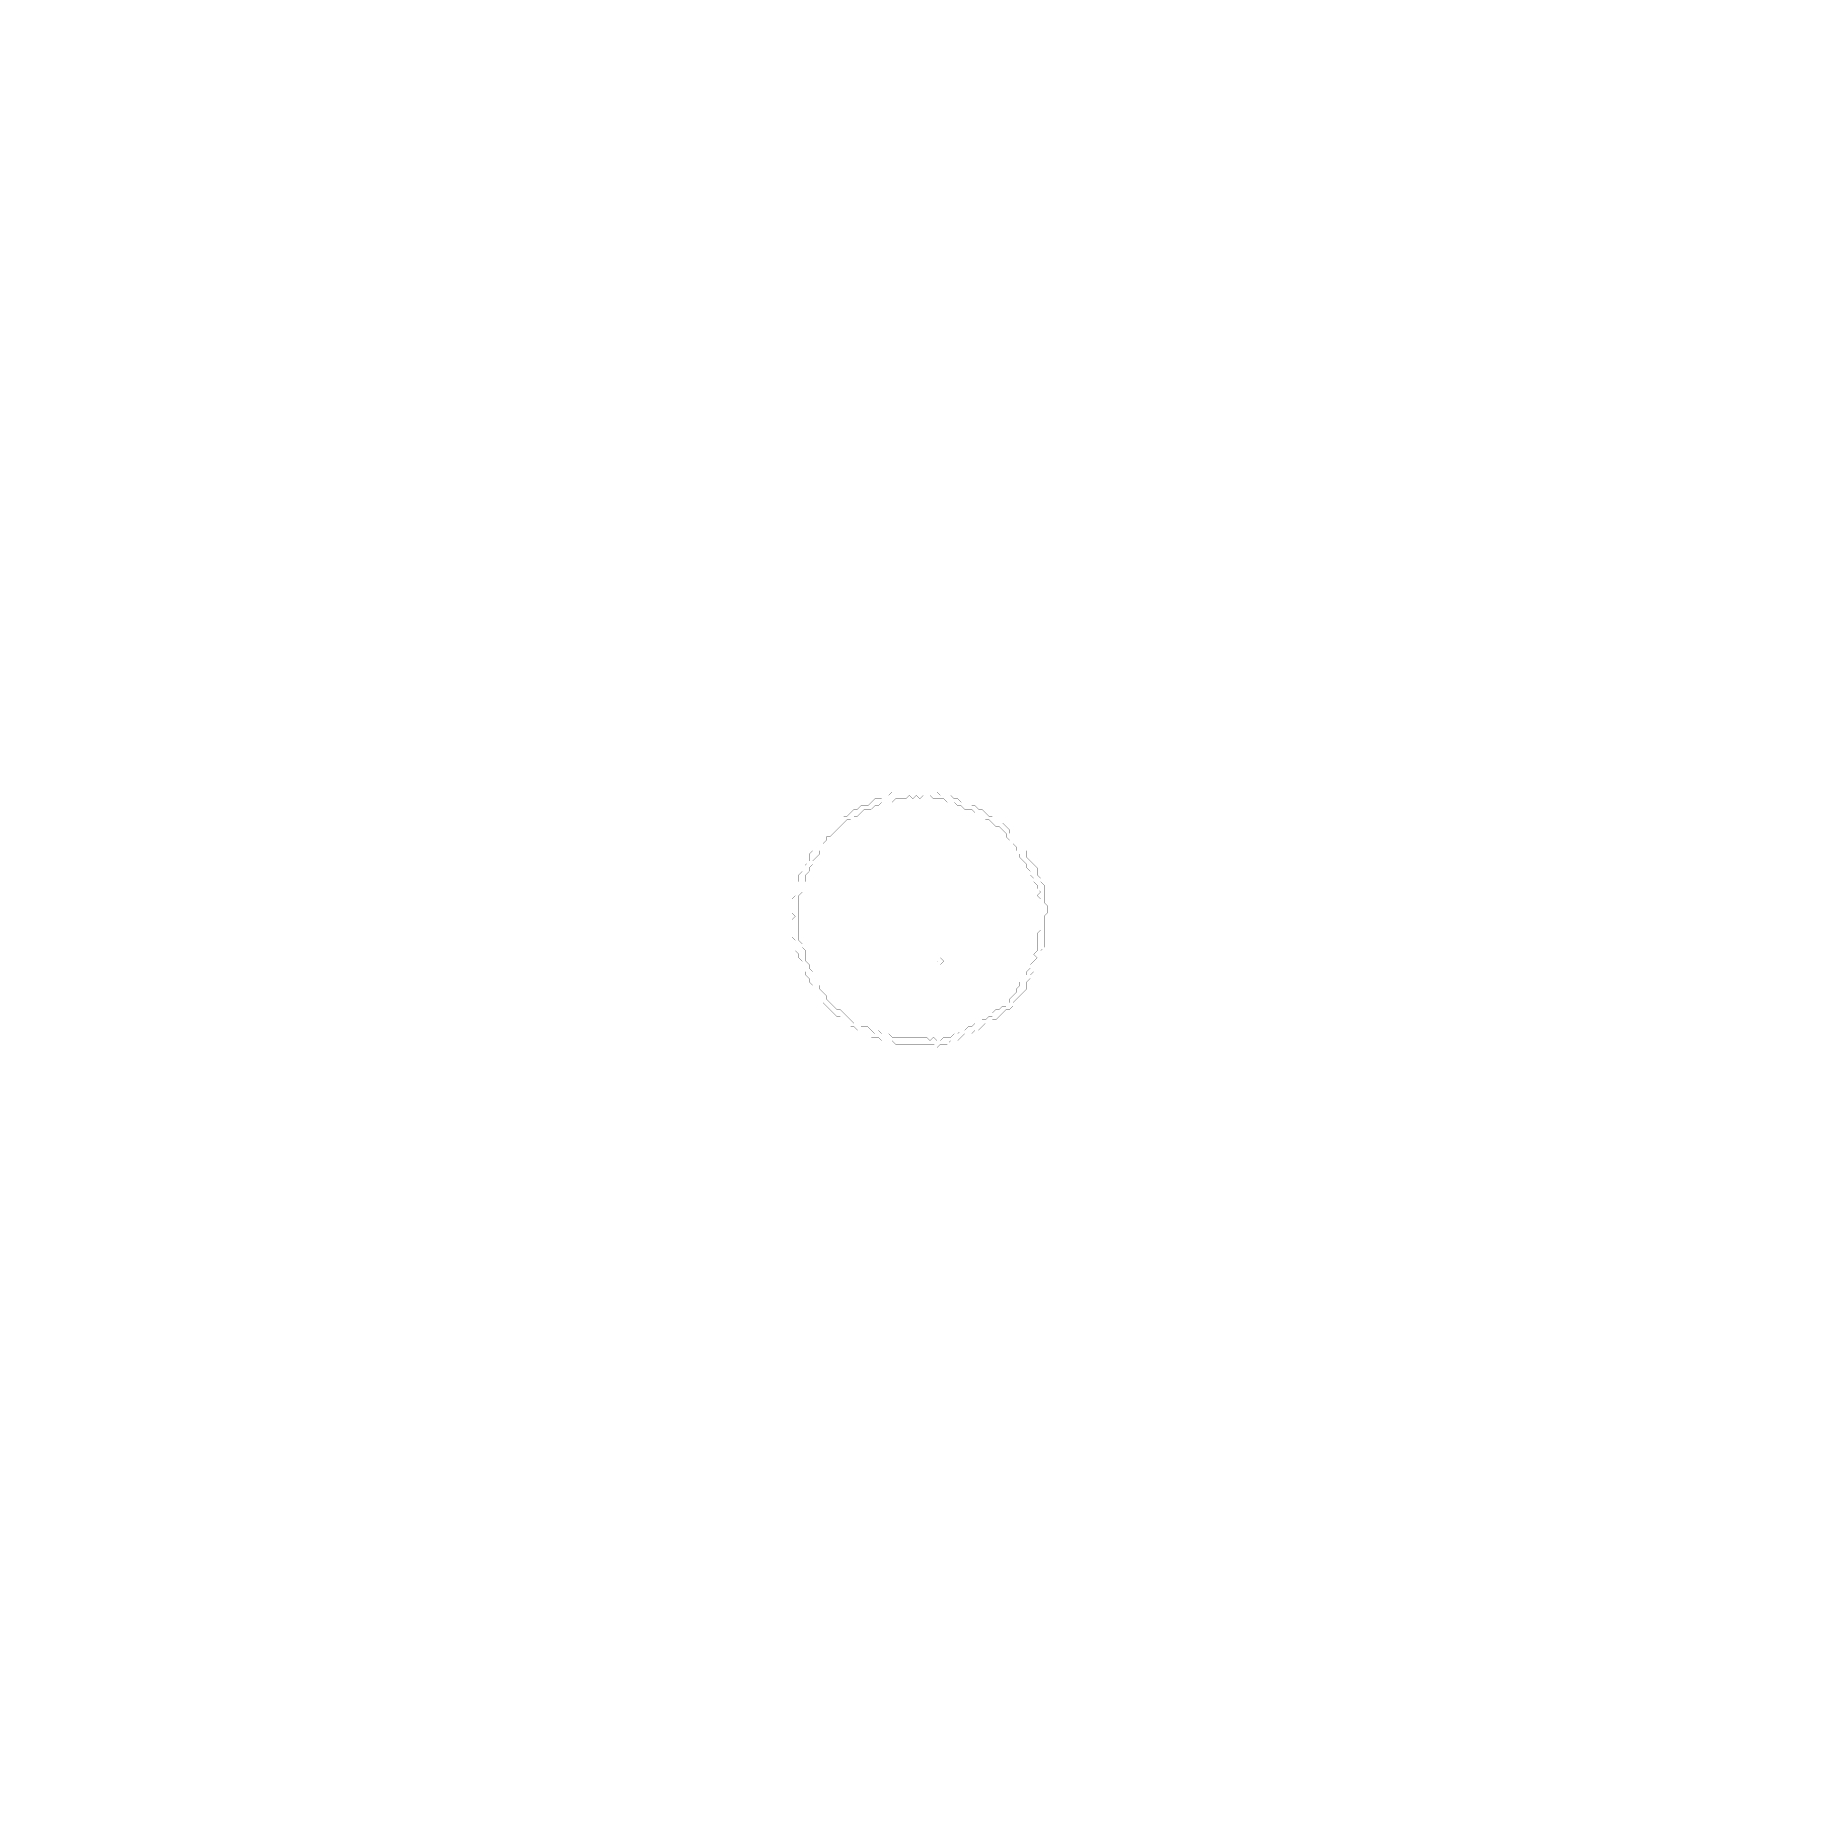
# Model space of a CAD drawing. Header units: metres. Extents: x 0 to 5044, y -5044 to 0.
import ezdxf

# ---------------------------------------------------------------- set-up
doc = ezdxf.new("R2010")
doc.units = ezdxf.units.M
doc.layers.add('conductor', color=1, linetype='Continuous')
doc.layers.add('substrate', color=5, linetype='Continuous')

msp = doc.modelspace()

# ---------------------------------------------------------------- linework, layer by layer
at = {"layer": 'conductor', "const_width": 0.5}
for points in [[(2497.4, -2171.6), (2487.5, -2181.5), (2477.6, -2181.5), (2467.8, -2181.5), (2457.9, -2181.5), (2448, -2191.4), (2438.2, -2181.5), (2428.3, -2191.4), (2418.4, -2191.4), (2408.5, -2201.3), (2398.7, -2201.3), (2388.8, -2211.1), (2378.9, -2211.1), (2369.1, -2211.1), (2359.2, -2221), (2349.3, -2230.9), (2339.4, -2230.9), (2329.6, -2240.7), (2319.7, -2240.7), (2309.8, -2250.6), (2300, -2260.5), (2290.1, -2270.4), (2280.2, -2280.2), (2270.4, -2290.1), (2260.5, -2290.1), (2260.5, -2300), (2250.6, -2309.8), (2250.6, -2319.7), (2240.7, -2329.6), (2240.7, -2339.4), (2230.9, -2349.3), (2221, -2359.2), (2221, -2369.1), (2211.1, -2378.9), (2211.1, -2388.8), (2201.3, -2398.7), (2201.3, -2408.5), (2201.3, -2418.4), (2191.4, -2428.3), (2191.4, -2438.2), (2191.4, -2448), (2181.5, -2457.9), (2181.5, -2467.8), (2181.5, -2477.6), (2181.5, -2487.5), (2181.5, -2497.4), (2181.5, -2507.3), (2181.5, -2517.1), (2181.5, -2527), (2181.5, -2536.9), (2181.5, -2546.7), (2181.5, -2556.6), (2181.5, -2566.5), (2181.5, -2576.4), (2181.5, -2586.2), (2191.4, -2596.1), (2191.4, -2606), (2201.3, -2615.8), (2201.3, -2625.7), (2201.3, -2635.6), (2201.3, -2645.5), (2211.1, -2655.3), (2211.1, -2665.2), (2221, -2675.1), (2221, -2684.9), (2221, -2694.8), (2230.9, -2704.7), (2240.7, -2714.6), (2240.7, -2724.4), (2250.6, -2734.3), (2260.5, -2744.2), (2260.5, -2754), (2270.4, -2763.9), (2280.2, -2773.8), (2290.1, -2783.6), (2300, -2783.6), (2309.8, -2793.5), (2319.7, -2803.4), (2329.6, -2813.3), (2339.4, -2823.1), (2349.3, -2823.1), (2359.2, -2833), (2369.1, -2833), (2378.9, -2833), (2388.8, -2842.9), (2398.7, -2852.7), (2408.5, -2842.9), (2418.4, -2852.7), (2428.3, -2852.7), (2438.2, -2852.7), (2448, -2862.6), (2457.9, -2862.6), (2467.8, -2862.6), (2477.6, -2862.6), (2487.5, -2862.6), (2497.4, -2862.6), (2507.3, -2862.6), (2517.1, -2862.6), (2527, -2862.6), (2536.9, -2862.6), (2546.7, -2862.6), (2556.6, -2872.5), (2566.5, -2862.6), (2576.4, -2872.5), (2586.2, -2872.5), (2596.1, -2862.6), (2606, -2862.6), (2615.8, -2862.6), (2625.7, -2852.7), (2635.6, -2852.7), (2645.5, -2842.9), (2655.3, -2842.9), (2665.2, -2833), (2675.1, -2833), (2684.9, -2823.1), (2694.8, -2823.1), (2704.7, -2813.3), (2714.6, -2813.3), (2724.4, -2803.4), (2734.3, -2803.4), (2734.3, -2793.5), (2744.2, -2783.6), (2754, -2783.6), (2763.9, -2773.8), (2773.8, -2773.8), (2783.6, -2763.9), (2783.6, -2754), (2793.5, -2744.2), (2803.4, -2734.3), (2803.4, -2724.4), (2813.3, -2714.6), (2813.3, -2704.7), (2823.1, -2694.8), (2833, -2684.9), (2833, -2675.1), (2842.9, -2665.2), (2842.9, -2655.3), (2852.7, -2645.5), (2862.6, -2635.6), (2852.7, -2625.7), (2862.6, -2615.8), (2862.6, -2606), (2862.6, -2596.1), (2862.6, -2586.2), (2862.6, -2576.4), (2862.6, -2566.5), (2872.5, -2556.6), (2872.5, -2546.7), (2872.5, -2536.9), (2872.5, -2527), (2872.5, -2517.1), (2872.5, -2507.3), (2872.5, -2497.4), (2872.5, -2487.5), (2872.5, -2477.6), (2872.5, -2467.8), (2862.6, -2457.9), (2872.5, -2448), (2862.6, -2438.2), (2862.6, -2428.3), (2852.7, -2418.4), (2852.7, -2408.5), (2842.9, -2398.7), (2842.9, -2388.8), (2833, -2378.9), (2833, -2369.1), (2823.1, -2359.2), (2813.3, -2349.3), (2813.3, -2339.4), (2803.4, -2329.6), (2803.4, -2319.7), (2793.5, -2309.8), (2793.5, -2300), (2783.6, -2300), (2773.8, -2290.1), (2773.8, -2280.2), (2763.9, -2270.4), (2754, -2260.5), (2744.2, -2260.5), (2734.3, -2250.6), (2724.4, -2240.7), (2714.6, -2240.7), (2704.7, -2230.9), (2694.8, -2221), (2684.9, -2221), (2675.1, -2211.1), (2665.2, -2211.1), (2655.3, -2211.1), (2645.5, -2201.3), (2635.6, -2201.3), (2625.7, -2191.4), (2615.8, -2191.4), (2606, -2191.4), (2596.1, -2181.5), (2586.2, -2181.5), (2576.4, -2181.5), (2566.5, -2181.5), (2556.6, -2171.6), (2546.7, -2171.6), (2536.9, -2171.6), (2527, -2181.5), (2517.1, -2171.6), (2507.3, -2181.5)], [(2576.4, -2645.5), (2586.2, -2635.6), (2596.1, -2645.5), (2586.2, -2655.3)]]:
    msp.add_lwpolyline(points, close=True, dxfattribs=at)
at = {"layer": 'substrate', "const_width": 0.5}
for points in [[(0, 0), (0, -9.9), (0, -19.7), (0, -29.6), (0, -39.5), (0, -49.4), (0, -59.2), (0, -69.1), (0, -79), (0, -88.8), (0, -98.7), (0, -108.6), (0, -118.5), (0, -128.3), (0, -138.2), (0, -148.1), (0, -157.9), (0, -167.8), (0, -177.7), (0, -187.6), (0, -197.4), (0, -207.3), (0, -217.2), (0, -227), (0, -236.9), (0, -246.8), (0, -256.6), (0, -266.5), (0, -276.4), (0, -286.3), (0, -296.1), (0, -306), (0, -315.9), (0, -325.7), (0, -335.6), (0, -345.5), (0, -355.4), (0, -365.2), (0, -375.1), (0, -385), (0, -394.8), (0, -404.7), (0, -414.6), (0, -424.5), (0, -434.3), (0, -444.2), (0, -454.1), (0, -463.9), (0, -473.8), (0, -483.7), (0, -493.6), (0, -503.4), (0, -513.3), (0, -523.2), (0, -533), (0, -542.9), (0, -552.8), (0, -562.7), (0, -572.5), (0, -582.4), (0, -592.3), (0, -602.1), (0, -612), (0, -621.9), (0, -631.8), (0, -641.6), (0, -651.5), (0, -661.4), (0, -671.2), (0, -681.1), (0, -691), (0, -700.8), (0, -710.7), (0, -720.6), (0, -730.5), (0, -740.3), (0, -750.2), (0, -760.1), (0, -769.9), (0, -779.8), (0, -789.7), (0, -799.6), (0, -809.4), (0, -819.3), (0, -829.2), (0, -839), (0, -848.9), (0, -858.8), (0, -868.7), (0, -878.5), (0, -888.4), (0, -898.3), (0, -908.1), (0, -918), (0, -927.9), (0, -937.8), (0, -947.6), (0, -957.5), (0, -967.4), (0, -977.2), (0, -987.1), (0, -997), (0, -1006.9), (0, -1016.7), (0, -1026.6), (0, -1036.5), (0, -1046.3), (0, -1056.2), (0, -1066.1), (0, -1075.9), (0, -1085.8), (0, -1095.7), (0, -1105.6), (0, -1115.4), (0, -1125.3), (0, -1135.2), (0, -1145), (0, -1154.9), (0, -1164.8), (0, -1174.7), (0, -1184.5), (0, -1194.4), (0, -1204.3), (0, -1214.1), (0, -1224), (0, -1233.9), (0, -1243.8), (0, -1253.6), (0, -1263.5), (0, -1273.4), (0, -1283.2), (0, -1293.1), (0, -1303), (0, -1312.9), (0, -1322.7), (0, -1332.6), (0, -1342.5), (0, -1352.3), (0, -1362.2), (0, -1372.1), (0, -1382), (0, -1391.8), (0, -1401.7), (0, -1411.6), (0, -1421.4), (0, -1431.3), (0, -1441.2), (0, -1451.1), (0, -1460.9), (0, -1470.8), (0, -1480.7), (0, -1490.5), (0, -1500.4), (0, -1510.3), (0, -1520.1), (0, -1530), (0, -1539.9), (0, -1549.8), (0, -1559.6), (0, -1569.5), (0, -1579.4), (0, -1589.2), (0, -1599.1), (0, -1609), (0, -1618.9), (0, -1628.7), (0, -1638.6), (0, -1648.5), (0, -1658.3), (0, -1668.2), (0, -1678.1), (0, -1688), (0, -1697.8), (0, -1707.7), (0, -1717.6), (0, -1727.4), (0, -1737.3), (0, -1747.2), (0, -1757.1), (0, -1766.9), (0, -1776.8), (0, -1786.7), (0, -1796.5), (0, -1806.4), (0, -1816.3), (0, -1826.2), (0, -1836), (0, -1845.9), (0, -1855.8), (0, -1865.6), (0, -1875.5), (0, -1885.4), (0, -1895.2), (0, -1905.1), (0, -1915), (0, -1924.9), (0, -1934.7), (0, -1944.6), (0, -1954.5), (0, -1964.3), (0, -1974.2), (0, -1984.1), (0, -1994), (0, -2003.8), (0, -2013.7), (0, -2023.6), (0, -2033.4), (0, -2043.3), (0, -2053.2), (0, -2063.1), (0, -2072.9), (0, -2082.8), (0, -2092.7), (0, -2102.5), (0, -2112.4), (0, -2122.3), (0, -2132.2), (0, -2142), (0, -2151.9), (0, -2161.8), (0, -2171.6), (0, -2181.5), (0, -2191.4), (0, -2201.3), (0, -2211.1), (0, -2221), (0, -2230.9), (0, -2240.7), (0, -2250.6), (0, -2260.5), (0, -2270.4), (0, -2280.2), (0, -2290.1), (0, -2300), (0, -2309.8), (0, -2319.7), (0, -2329.6), (0, -2339.4), (0, -2349.3), (0, -2359.2), (0, -2369.1), (0, -2378.9), (0, -2388.8), (0, -2398.7), (0, -2408.5), (0, -2418.4), (0, -2428.3), (0, -2438.2), (0, -2448), (0, -2457.9), (0, -2467.8), (0, -2477.6), (0, -2487.5), (0, -2497.4), (0, -2507.3), (0, -2517.1), (0, -2527), (0, -2536.9), (0, -2546.7), (0, -2556.6), (0, -2566.5), (0, -2576.4), (0, -2586.2), (0, -2596.1), (0, -2606), (0, -2615.8), (0, -2625.7), (0, -2635.6), (0, -2645.5), (0, -2655.3), (0, -2665.2), (0, -2675.1), (0, -2684.9), (0, -2694.8), (0, -2704.7), (0, -2714.6), (0, -2724.4), (0, -2734.3), (0, -2744.2), (0, -2754), (0, -2763.9), (0, -2773.8), (0, -2783.6), (0, -2793.5), (0, -2803.4), (0, -2813.3), (0, -2823.1), (0, -2833), (0, -2842.9), (0, -2852.7), (0, -2862.6), (0, -2872.5), (0, -2882.4), (0, -2892.2), (0, -2902.1), (0, -2912), (0, -2921.8), (0, -2931.7), (0, -2941.6), (0, -2951.5), (0, -2961.3), (0, -2971.2), (0, -2981.1), (0, -2990.9), (0, -3000.8), (0, -3010.7), (0, -3020.6), (0, -3030.4), (0, -3040.3), (0, -3050.2), (0, -3060), (0, -3069.9), (0, -3079.8), (0, -3089.7), (0, -3099.5), (0, -3109.4), (0, -3119.3), (0, -3129.1), (0, -3139), (0, -3148.9), (0, -3158.8), (0, -3168.6), (0, -3178.5), (0, -3188.4), (0, -3198.2), (0, -3208.1), (0, -3218), (0, -3227.8), (0, -3237.7), (0, -3247.6), (0, -3257.5), (0, -3267.3), (0, -3277.2), (0, -3287.1), (0, -3296.9), (0, -3306.8), (0, -3316.7), (0, -3326.6), (0, -3336.4), (0, -3346.3), (0, -3356.2), (0, -3366), (0, -3375.9), (0, -3385.8), (0, -3395.7), (0, -3405.5), (0, -3415.4), (0, -3425.3), (0, -3435.1), (0, -3445), (0, -3454.9), (0, -3464.8), (0, -3474.6), (0, -3484.5), (0, -3494.4), (0, -3504.2), (0, -3514.1), (0, -3524), (0, -3533.9), (0, -3543.7), (0, -3553.6), (0, -3563.5), (0, -3573.3), (0, -3583.2), (0, -3593.1), (0, -3602.9), (0, -3612.8), (0, -3622.7), (0, -3632.6), (0, -3642.4), (0, -3652.3), (0, -3662.2), (0, -3672), (0, -3681.9), (0, -3691.8), (0, -3701.7), (0, -3711.5), (0, -3721.4), (0, -3731.3), (0, -3741.1), (0, -3751), (0, -3760.9), (0, -3770.8), (0, -3780.6), (0, -3790.5), (0, -3800.4), (0, -3810.2), (0, -3820.1), (0, -3830), (0, -3839.9), (0, -3849.7), (0, -3859.6), (0, -3869.5), (0, -3879.3), (0, -3889.2), (0, -3899.1), (0, -3909), (0, -3918.8), (0, -3928.7), (0, -3938.6), (0, -3948.4), (0, -3958.3), (0, -3968.2), (0, -3978.1), (0, -3987.9), (0, -3997.8), (0, -4007.7), (0, -4017.5), (0, -4027.4), (0, -4037.3), (0, -4047.1), (0, -4057), (0, -4066.9), (0, -4076.8), (0, -4086.6), (0, -4096.5), (0, -4106.4), (0, -4116.2), (0, -4126.1), (0, -4136), (0, -4145.9), (0, -4155.7), (0, -4165.6), (0, -4175.5), (0, -4185.3), (0, -4195.2), (0, -4205.1), (0, -4215), (0, -4224.8), (0, -4234.7), (0, -4244.6), (0, -4254.4), (0, -4264.3), (0, -4274.2), (0, -4284.1), (0, -4293.9), (0, -4303.8), (0, -4313.7), (0, -4323.5), (0, -4333.4), (0, -4343.3), (0, -4353.2), (0, -4363), (0, -4372.9), (0, -4382.8), (0, -4392.6), (0, -4402.5), (0, -4412.4), (0, -4422.2), (0, -4432.1), (0, -4442), (0, -4451.9), (0, -4461.7), (0, -4471.6), (0, -4481.5), (0, -4491.3), (0, -4501.2), (0, -4511.1), (0, -4521), (0, -4530.8), (0, -4540.7), (0, -4550.6), (0, -4560.4), (0, -4570.3), (0, -4580.2), (0, -4590.1), (0, -4599.9), (0, -4609.8), (0, -4619.7), (0, -4629.5), (0, -4639.4), (0, -4649.3), (0, -4659.2), (0, -4669), (0, -4678.9), (0, -4688.8), (0, -4698.6), (0, -4708.5), (0, -4718.4), (0, -4728.3), (0, -4738.1), (0, -4748), (0, -4757.9), (0, -4767.7), (0, -4777.6), (0, -4787.5), (0, -4797.4), (0, -4807.2), (0, -4817.1), (0, -4827), (0, -4836.8), (0, -4846.7), (0, -4856.6), (0, -4866.4), (0, -4876.3), (0, -4886.2), (0, -4896.1), (0, -4905.9), (0, -4915.8), (0, -4925.7), (0, -4935.5), (0, -4945.4), (0, -4955.3), (0, -4965.2), (0, -4975), (0, -4984.9), (0, -4994.8), (0, -5004.6), (0, -5014.5), (0, -5024.4), (0, -5034.3), (0, -5044.1), (9.9, -5044.1), (19.7, -5044.1), (29.6, -5044.1), (39.5, -5044.1), (49.4, -5044.1), (59.2, -5044.1), (69.1, -5044.1), (79, -5044.1), (88.8, -5044.1), (98.7, -5044.1), (108.6, -5044.1), (118.5, -5044.1), (128.3, -5044.1), (138.2, -5044.1), (148.1, -5044.1), (157.9, -5044.1), (167.8, -5044.1), (177.7, -5044.1), (187.6, -5044.1), (197.4, -5044.1), (207.3, -5044.1), (217.2, -5044.1), (227, -5044.1), (236.9, -5044.1), (246.8, -5044.1), (256.6, -5044.1), (266.5, -5044.1), (276.4, -5044.1), (286.3, -5044.1), (296.1, -5044.1), (306, -5044.1), (315.9, -5044.1), (325.7, -5044.1), (335.6, -5044.1), (345.5, -5044.1), (355.4, -5044.1), (365.2, -5044.1), (375.1, -5044.1), (385, -5044.1), (394.8, -5044.1), (404.7, -5044.1), (414.6, -5044.1), (424.5, -5044.1), (434.3, -5044.1), (444.2, -5044.1), (454.1, -5044.1), (463.9, -5044.1), (473.8, -5044.1), (483.7, -5044.1), (493.6, -5044.1), (503.4, -5044.1), (513.3, -5044.1), (523.2, -5044.1), (533, -5044.1), (542.9, -5044.1), (552.8, -5044.1), (562.7, -5044.1), (572.5, -5044.1), (582.4, -5044.1), (592.3, -5044.1), (602.1, -5044.1), (612, -5044.1), (621.9, -5044.1), (631.8, -5044.1), (641.6, -5044.1), (651.5, -5044.1), (661.4, -5044.1), (671.2, -5044.1), (681.1, -5044.1), (691, -5044.1), (700.8, -5044.1), (710.7, -5044.1), (720.6, -5044.1), (730.5, -5044.1), (740.3, -5044.1), (750.2, -5044.1), (760.1, -5044.1), (769.9, -5044.1), (779.8, -5044.1), (789.7, -5044.1), (799.6, -5044.1), (809.4, -5044.1), (819.3, -5044.1), (829.2, -5044.1), (839, -5044.1), (848.9, -5044.1), (858.8, -5044.1), (868.7, -5044.1), (878.5, -5044.1), (888.4, -5044.1), (898.3, -5044.1), (908.1, -5044.1), (918, -5044.1), (927.9, -5044.1), (937.8, -5044.1), (947.6, -5044.1), (957.5, -5044.1), (967.4, -5044.1), (977.2, -5044.1), (987.1, -5044.1), (997, -5044.1), (1006.9, -5044.1), (1016.7, -5044.1), (1026.6, -5044.1), (1036.5, -5044.1), (1046.3, -5044.1), (1056.2, -5044.1), (1066.1, -5044.1), (1075.9, -5044.1), (1085.8, -5044.1), (1095.7, -5044.1), (1105.6, -5044.1), (1115.4, -5044.1), (1125.3, -5044.1), (1135.2, -5044.1), (1145, -5044.1), (1154.9, -5044.1), (1164.8, -5044.1), (1174.7, -5044.1), (1184.5, -5044.1), (1194.4, -5044.1), (1204.3, -5044.1), (1214.1, -5044.1), (1224, -5044.1), (1233.9, -5044.1), (1243.8, -5044.1), (1253.6, -5044.1), (1263.5, -5044.1), (1273.4, -5044.1), (1283.2, -5044.1), (1293.1, -5044.1), (1303, -5044.1), (1312.9, -5044.1), (1322.7, -5044.1), (1332.6, -5044.1), (1342.5, -5044.1), (1352.3, -5044.1), (1362.2, -5044.1), (1372.1, -5044.1), (1382, -5044.1), (1391.8, -5044.1), (1401.7, -5044.1), (1411.6, -5044.1), (1421.4, -5044.1), (1431.3, -5044.1), (1441.2, -5044.1), (1451.1, -5044.1), (1460.9, -5044.1), (1470.8, -5044.1), (1480.7, -5044.1), (1490.5, -5044.1), (1500.4, -5044.1), (1510.3, -5044.1), (1520.1, -5044.1), (1530, -5044.1), (1539.9, -5044.1), (1549.8, -5044.1), (1559.6, -5044.1), (1569.5, -5044.1), (1579.4, -5044.1), (1589.2, -5044.1), (1599.1, -5044.1), (1609, -5044.1), (1618.9, -5044.1), (1628.7, -5044.1), (1638.6, -5044.1), (1648.5, -5044.1), (1658.3, -5044.1), (1668.2, -5044.1), (1678.1, -5044.1), (1688, -5044.1), (1697.8, -5044.1), (1707.7, -5044.1), (1717.6, -5044.1), (1727.4, -5044.1), (1737.3, -5044.1), (1747.2, -5044.1), (1757.1, -5044.1), (1766.9, -5044.1), (1776.8, -5044.1), (1786.7, -5044.1), (1796.5, -5044.1), (1806.4, -5044.1), (1816.3, -5044.1), (1826.2, -5044.1), (1836, -5044.1), (1845.9, -5044.1), (1855.8, -5044.1), (1865.6, -5044.1), (1875.5, -5044.1), (1885.4, -5044.1), (1895.2, -5044.1), (1905.1, -5044.1), (1915, -5044.1), (1924.9, -5044.1), (1934.7, -5044.1), (1944.6, -5044.1), (1954.5, -5044.1), (1964.3, -5044.1), (1974.2, -5044.1), (1984.1, -5044.1), (1994, -5044.1), (2003.8, -5044.1), (2013.7, -5044.1), (2023.6, -5044.1), (2033.4, -5044.1), (2043.3, -5044.1), (2053.2, -5044.1), (2063.1, -5044.1), (2072.9, -5044.1), (2082.8, -5044.1), (2092.7, -5044.1), (2102.5, -5044.1), (2112.4, -5044.1), (2122.3, -5044.1), (2132.2, -5044.1), (2142, -5044.1), (2151.9, -5044.1), (2161.8, -5044.1), (2171.6, -5044.1), (2181.5, -5044.1), (2191.4, -5044.1), (2201.3, -5044.1), (2211.1, -5044.1), (2221, -5044.1), (2230.9, -5044.1), (2240.7, -5044.1), (2250.6, -5044.1), (2260.5, -5044.1), (2270.4, -5044.1), (2280.2, -5044.1), (2290.1, -5044.1), (2300, -5044.1), (2309.8, -5044.1), (2319.7, -5044.1), (2329.6, -5044.1), (2339.4, -5044.1), (2349.3, -5044.1), (2359.2, -5044.1), (2369.1, -5044.1), (2378.9, -5044.1), (2388.8, -5044.1), (2398.7, -5044.1), (2408.5, -5044.1), (2418.4, -5044.1), (2428.3, -5044.1), (2438.2, -5044.1), (2448, -5044.1), (2457.9, -5044.1), (2467.8, -5044.1), (2477.6, -5044.1), (2487.5, -5044.1), (2497.4, -5044.1), (2507.3, -5044.1), (2517.1, -5044.1), (2527, -5044.1), (2536.9, -5044.1), (2546.7, -5044.1), (2556.6, -5044.1), (2566.5, -5044.1), (2576.4, -5044.1), (2586.2, -5044.1), (2596.1, -5044.1), (2606, -5044.1), (2615.8, -5044.1), (2625.7, -5044.1), (2635.6, -5044.1), (2645.5, -5044.1), (2655.3, -5044.1), (2665.2, -5044.1), (2675.1, -5044.1), (2684.9, -5044.1), (2694.8, -5044.1), (2704.7, -5044.1), (2714.6, -5044.1), (2724.4, -5044.1), (2734.3, -5044.1), (2744.2, -5044.1), (2754, -5044.1), (2763.9, -5044.1), (2773.8, -5044.1), (2783.6, -5044.1), (2793.5, -5044.1), (2803.4, -5044.1), (2813.3, -5044.1), (2823.1, -5044.1), (2833, -5044.1), (2842.9, -5044.1), (2852.7, -5044.1), (2862.6, -5044.1), (2872.5, -5044.1), (2882.4, -5044.1), (2892.2, -5044.1), (2902.1, -5044.1), (2912, -5044.1), (2921.8, -5044.1), (2931.7, -5044.1), (2941.6, -5044.1), (2951.5, -5044.1), (2961.3, -5044.1), (2971.2, -5044.1), (2981.1, -5044.1), (2990.9, -5044.1), (3000.8, -5044.1), (3010.7, -5044.1), (3020.6, -5044.1), (3030.4, -5044.1), (3040.3, -5044.1), (3050.2, -5044.1), (3060, -5044.1), (3069.9, -5044.1), (3079.8, -5044.1), (3089.7, -5044.1), (3099.5, -5044.1), (3109.4, -5044.1), (3119.3, -5044.1), (3129.1, -5044.1), (3139, -5044.1), (3148.9, -5044.1), (3158.8, -5044.1), (3168.6, -5044.1), (3178.5, -5044.1), (3188.4, -5044.1), (3198.2, -5044.1), (3208.1, -5044.1), (3218, -5044.1), (3227.8, -5044.1), (3237.7, -5044.1), (3247.6, -5044.1), (3257.5, -5044.1), (3267.3, -5044.1), (3277.2, -5044.1), (3287.1, -5044.1), (3296.9, -5044.1), (3306.8, -5044.1), (3316.7, -5044.1), (3326.6, -5044.1), (3336.4, -5044.1), (3346.3, -5044.1), (3356.2, -5044.1), (3366, -5044.1), (3375.9, -5044.1), (3385.8, -5044.1), (3395.7, -5044.1), (3405.5, -5044.1), (3415.4, -5044.1), (3425.3, -5044.1), (3435.1, -5044.1), (3445, -5044.1), (3454.9, -5044.1), (3464.8, -5044.1), (3474.6, -5044.1), (3484.5, -5044.1), (3494.4, -5044.1), (3504.2, -5044.1), (3514.1, -5044.1), (3524, -5044.1), (3533.9, -5044.1), (3543.7, -5044.1), (3553.6, -5044.1), (3563.5, -5044.1), (3573.3, -5044.1), (3583.2, -5044.1), (3593.1, -5044.1), (3602.9, -5044.1), (3612.8, -5044.1), (3622.7, -5044.1), (3632.6, -5044.1), (3642.4, -5044.1), (3652.3, -5044.1), (3662.2, -5044.1), (3672, -5044.1), (3681.9, -5044.1), (3691.8, -5044.1), (3701.7, -5044.1), (3711.5, -5044.1), (3721.4, -5044.1), (3731.3, -5044.1), (3741.1, -5044.1), (3751, -5044.1), (3760.9, -5044.1), (3770.8, -5044.1), (3780.6, -5044.1), (3790.5, -5044.1), (3800.4, -5044.1), (3810.2, -5044.1), (3820.1, -5044.1), (3830, -5044.1), (3839.9, -5044.1), (3849.7, -5044.1), (3859.6, -5044.1), (3869.5, -5044.1), (3879.3, -5044.1), (3889.2, -5044.1), (3899.1, -5044.1), (3909, -5044.1), (3918.8, -5044.1), (3928.7, -5044.1), (3938.6, -5044.1), (3948.4, -5044.1), (3958.3, -5044.1), (3968.2, -5044.1), (3978.1, -5044.1), (3987.9, -5044.1), (3997.8, -5044.1), (4007.7, -5044.1), (4017.5, -5044.1), (4027.4, -5044.1), (4037.3, -5044.1), (4047.1, -5044.1), (4057, -5044.1), (4066.9, -5044.1), (4076.8, -5044.1), (4086.6, -5044.1), (4096.5, -5044.1), (4106.4, -5044.1), (4116.2, -5044.1), (4126.1, -5044.1), (4136, -5044.1), (4145.9, -5044.1), (4155.7, -5044.1), (4165.6, -5044.1), (4175.5, -5044.1), (4185.3, -5044.1), (4195.2, -5044.1), (4205.1, -5044.1), (4215, -5044.1), (4224.8, -5044.1), (4234.7, -5044.1), (4244.6, -5044.1), (4254.4, -5044.1), (4264.3, -5044.1), (4274.2, -5044.1), (4284.1, -5044.1), (4293.9, -5044.1), (4303.8, -5044.1), (4313.7, -5044.1), (4323.5, -5044.1), (4333.4, -5044.1), (4343.3, -5044.1), (4353.2, -5044.1), (4363, -5044.1), (4372.9, -5044.1), (4382.8, -5044.1), (4392.6, -5044.1), (4402.5, -5044.1), (4412.4, -5044.1), (4422.2, -5044.1), (4432.1, -5044.1), (4442, -5044.1), (4451.9, -5044.1), (4461.7, -5044.1), (4471.6, -5044.1), (4481.5, -5044.1), (4491.3, -5044.1), (4501.2, -5044.1), (4511.1, -5044.1), (4521, -5044.1), (4530.8, -5044.1), (4540.7, -5044.1), (4550.6, -5044.1), (4560.4, -5044.1), (4570.3, -5044.1), (4580.2, -5044.1), (4590.1, -5044.1), (4599.9, -5044.1), (4609.8, -5044.1), (4619.7, -5044.1), (4629.5, -5044.1), (4639.4, -5044.1), (4649.3, -5044.1), (4659.2, -5044.1), (4669, -5044.1), (4678.9, -5044.1), (4688.8, -5044.1), (4698.6, -5044.1), (4708.5, -5044.1), (4718.4, -5044.1), (4728.3, -5044.1), (4738.1, -5044.1), (4748, -5044.1), (4757.9, -5044.1), (4767.7, -5044.1), (4777.6, -5044.1), (4787.5, -5044.1), (4797.4, -5044.1), (4807.2, -5044.1), (4817.1, -5044.1), (4827, -5044.1), (4836.8, -5044.1), (4846.7, -5044.1), (4856.6, -5044.1), (4866.4, -5044.1), (4876.3, -5044.1), (4886.2, -5044.1), (4896.1, -5044.1), (4905.9, -5044.1), (4915.8, -5044.1), (4925.7, -5044.1), (4935.5, -5044.1), (4945.4, -5044.1), (4955.3, -5044.1), (4965.2, -5044.1), (4975, -5044.1), (4984.9, -5044.1), (4994.8, -5044.1), (5004.6, -5044.1), (5014.5, -5044.1), (5024.4, -5044.1), (5034.3, -5044.1), (5044.1, -5044.1), (5044.1, -5034.3), (5044.1, -5024.4), (5044.1, -5014.5), (5044.1, -5004.6), (5044.1, -4994.8), (5044.1, -4984.9), (5044.1, -4975), (5044.1, -4965.2), (5044.1, -4955.3), (5044.1, -4945.4), (5044.1, -4935.5), (5044.1, -4925.7), (5044.1, -4915.8), (5044.1, -4905.9), (5044.1, -4896.1), (5044.1, -4886.2), (5044.1, -4876.3), (5044.1, -4866.4), (5044.1, -4856.6), (5044.1, -4846.7), (5044.1, -4836.8), (5044.1, -4827), (5044.1, -4817.1), (5044.1, -4807.2), (5044.1, -4797.4), (5044.1, -4787.5), (5044.1, -4777.6), (5044.1, -4767.7), (5044.1, -4757.9), (5044.1, -4748), (5044.1, -4738.1), (5044.1, -4728.3), (5044.1, -4718.4), (5044.1, -4708.5), (5044.1, -4698.6), (5044.1, -4688.8), (5044.1, -4678.9), (5044.1, -4669), (5044.1, -4659.2), (5044.1, -4649.3), (5044.1, -4639.4), (5044.1, -4629.5), (5044.1, -4619.7), (5044.1, -4609.8), (5044.1, -4599.9), (5044.1, -4590.1), (5044.1, -4580.2), (5044.1, -4570.3), (5044.1, -4560.4), (5044.1, -4550.6), (5044.1, -4540.7), (5044.1, -4530.8), (5044.1, -4521), (5044.1, -4511.1), (5044.1, -4501.2), (5044.1, -4491.3), (5044.1, -4481.5), (5044.1, -4471.6), (5044.1, -4461.7), (5044.1, -4451.9), (5044.1, -4442), (5044.1, -4432.1), (5044.1, -4422.2), (5044.1, -4412.4), (5044.1, -4402.5), (5044.1, -4392.6), (5044.1, -4382.8), (5044.1, -4372.9), (5044.1, -4363), (5044.1, -4353.2), (5044.1, -4343.3), (5044.1, -4333.4), (5044.1, -4323.5), (5044.1, -4313.7), (5044.1, -4303.8), (5044.1, -4293.9), (5044.1, -4284.1), (5044.1, -4274.2), (5044.1, -4264.3), (5044.1, -4254.4), (5044.1, -4244.6), (5044.1, -4234.7), (5044.1, -4224.8), (5044.1, -4215), (5044.1, -4205.1), (5044.1, -4195.2), (5044.1, -4185.3), (5044.1, -4175.5), (5044.1, -4165.6), (5044.1, -4155.7), (5044.1, -4145.9), (5044.1, -4136), (5044.1, -4126.1), (5044.1, -4116.2), (5044.1, -4106.4), (5044.1, -4096.5), (5044.1, -4086.6), (5044.1, -4076.8), (5044.1, -4066.9), (5044.1, -4057), (5044.1, -4047.1), (5044.1, -4037.3), (5044.1, -4027.4), (5044.1, -4017.5), (5044.1, -4007.7), (5044.1, -3997.8), (5044.1, -3987.9), (5044.1, -3978.1), (5044.1, -3968.2), (5044.1, -3958.3), (5044.1, -3948.4), (5044.1, -3938.6), (5044.1, -3928.7), (5044.1, -3918.8), (5044.1, -3909), (5044.1, -3899.1), (5044.1, -3889.2), (5044.1, -3879.3), (5044.1, -3869.5), (5044.1, -3859.6), (5044.1, -3849.7), (5044.1, -3839.9), (5044.1, -3830), (5044.1, -3820.1), (5044.1, -3810.2), (5044.1, -3800.4), (5044.1, -3790.5), (5044.1, -3780.6), (5044.1, -3770.8), (5044.1, -3760.9), (5044.1, -3751), (5044.1, -3741.1), (5044.1, -3731.3), (5044.1, -3721.4), (5044.1, -3711.5), (5044.1, -3701.7), (5044.1, -3691.8), (5044.1, -3681.9), (5044.1, -3672), (5044.1, -3662.2), (5044.1, -3652.3), (5044.1, -3642.4), (5044.1, -3632.6), (5044.1, -3622.7), (5044.1, -3612.8), (5044.1, -3602.9), (5044.1, -3593.1), (5044.1, -3583.2), (5044.1, -3573.3), (5044.1, -3563.5), (5044.1, -3553.6), (5044.1, -3543.7), (5044.1, -3533.9), (5044.1, -3524), (5044.1, -3514.1), (5044.1, -3504.2), (5044.1, -3494.4), (5044.1, -3484.5), (5044.1, -3474.6), (5044.1, -3464.8), (5044.1, -3454.9), (5044.1, -3445), (5044.1, -3435.1), (5044.1, -3425.3), (5044.1, -3415.4), (5044.1, -3405.5), (5044.1, -3395.7), (5044.1, -3385.8), (5044.1, -3375.9), (5044.1, -3366), (5044.1, -3356.2), (5044.1, -3346.3), (5044.1, -3336.4), (5044.1, -3326.6), (5044.1, -3316.7), (5044.1, -3306.8), (5044.1, -3296.9), (5044.1, -3287.1), (5044.1, -3277.2), (5044.1, -3267.3), (5044.1, -3257.5), (5044.1, -3247.6), (5044.1, -3237.7), (5044.1, -3227.8), (5044.1, -3218), (5044.1, -3208.1), (5044.1, -3198.2), (5044.1, -3188.4), (5044.1, -3178.5), (5044.1, -3168.6), (5044.1, -3158.8), (5044.1, -3148.9), (5044.1, -3139), (5044.1, -3129.1), (5044.1, -3119.3), (5044.1, -3109.4), (5044.1, -3099.5), (5044.1, -3089.7), (5044.1, -3079.8), (5044.1, -3069.9), (5044.1, -3060), (5044.1, -3050.2), (5044.1, -3040.3), (5044.1, -3030.4), (5044.1, -3020.6), (5044.1, -3010.7), (5044.1, -3000.8), (5044.1, -2990.9), (5044.1, -2981.1), (5044.1, -2971.2), (5044.1, -2961.3), (5044.1, -2951.5), (5044.1, -2941.6), (5044.1, -2931.7), (5044.1, -2921.8), (5044.1, -2912), (5044.1, -2902.1), (5044.1, -2892.2), (5044.1, -2882.4), (5044.1, -2872.5), (5044.1, -2862.6), (5044.1, -2852.7), (5044.1, -2842.9), (5044.1, -2833), (5044.1, -2823.1), (5044.1, -2813.3), (5044.1, -2803.4), (5044.1, -2793.5), (5044.1, -2783.6), (5044.1, -2773.8), (5044.1, -2763.9), (5044.1, -2754), (5044.1, -2744.2), (5044.1, -2734.3), (5044.1, -2724.4), (5044.1, -2714.6), (5044.1, -2704.7), (5044.1, -2694.8), (5044.1, -2684.9), (5044.1, -2675.1), (5044.1, -2665.2), (5044.1, -2655.3), (5044.1, -2645.5), (5044.1, -2635.6), (5044.1, -2625.7), (5044.1, -2615.8), (5044.1, -2606), (5044.1, -2596.1), (5044.1, -2586.2), (5044.1, -2576.4), (5044.1, -2566.5), (5044.1, -2556.6), (5044.1, -2546.7), (5044.1, -2536.9), (5044.1, -2527), (5044.1, -2517.1), (5044.1, -2507.3), (5044.1, -2497.4), (5044.1, -2487.5), (5044.1, -2477.6), (5044.1, -2467.8), (5044.1, -2457.9), (5044.1, -2448), (5044.1, -2438.2), (5044.1, -2428.3), (5044.1, -2418.4), (5044.1, -2408.5), (5044.1, -2398.7), (5044.1, -2388.8), (5044.1, -2378.9), (5044.1, -2369.1), (5044.1, -2359.2), (5044.1, -2349.3), (5044.1, -2339.4), (5044.1, -2329.6), (5044.1, -2319.7), (5044.1, -2309.8), (5044.1, -2300), (5044.1, -2290.1), (5044.1, -2280.2), (5044.1, -2270.4), (5044.1, -2260.5), (5044.1, -2250.6), (5044.1, -2240.7), (5044.1, -2230.9), (5044.1, -2221), (5044.1, -2211.1), (5044.1, -2201.3), (5044.1, -2191.4), (5044.1, -2181.5), (5044.1, -2171.6), (5044.1, -2161.8), (5044.1, -2151.9), (5044.1, -2142), (5044.1, -2132.2), (5044.1, -2122.3), (5044.1, -2112.4), (5044.1, -2102.5), (5044.1, -2092.7), (5044.1, -2082.8), (5044.1, -2072.9), (5044.1, -2063.1), (5044.1, -2053.2), (5044.1, -2043.3), (5044.1, -2033.4), (5044.1, -2023.6), (5044.1, -2013.7), (5044.1, -2003.8), (5044.1, -1994), (5044.1, -1984.1), (5044.1, -1974.2), (5044.1, -1964.3), (5044.1, -1954.5), (5044.1, -1944.6), (5044.1, -1934.7), (5044.1, -1924.9), (5044.1, -1915), (5044.1, -1905.1), (5044.1, -1895.2), (5044.1, -1885.4), (5044.1, -1875.5), (5044.1, -1865.6), (5044.1, -1855.8), (5044.1, -1845.9), (5044.1, -1836), (5044.1, -1826.2), (5044.1, -1816.3), (5044.1, -1806.4), (5044.1, -1796.5), (5044.1, -1786.7), (5044.1, -1776.8), (5044.1, -1766.9), (5044.1, -1757.1), (5044.1, -1747.2), (5044.1, -1737.3), (5044.1, -1727.4), (5044.1, -1717.6), (5044.1, -1707.7), (5044.1, -1697.8), (5044.1, -1688), (5044.1, -1678.1), (5044.1, -1668.2), (5044.1, -1658.3), (5044.1, -1648.5), (5044.1, -1638.6), (5044.1, -1628.7), (5044.1, -1618.9), (5044.1, -1609), (5044.1, -1599.1), (5044.1, -1589.2), (5044.1, -1579.4), (5044.1, -1569.5), (5044.1, -1559.6), (5044.1, -1549.8), (5044.1, -1539.9), (5044.1, -1530), (5044.1, -1520.1), (5044.1, -1510.3), (5044.1, -1500.4), (5044.1, -1490.5), (5044.1, -1480.7), (5044.1, -1470.8), (5044.1, -1460.9), (5044.1, -1451.1), (5044.1, -1441.2), (5044.1, -1431.3), (5044.1, -1421.4), (5044.1, -1411.6), (5044.1, -1401.7), (5044.1, -1391.8), (5044.1, -1382), (5044.1, -1372.1), (5044.1, -1362.2), (5044.1, -1352.3), (5044.1, -1342.5), (5044.1, -1332.6), (5044.1, -1322.7), (5044.1, -1312.9), (5044.1, -1303), (5044.1, -1293.1), (5044.1, -1283.2), (5044.1, -1273.4), (5044.1, -1263.5), (5044.1, -1253.6), (5044.1, -1243.8), (5044.1, -1233.9), (5044.1, -1224), (5044.1, -1214.1), (5044.1, -1204.3), (5044.1, -1194.4), (5044.1, -1184.5), (5044.1, -1174.7), (5044.1, -1164.8), (5044.1, -1154.9), (5044.1, -1145), (5044.1, -1135.2), (5044.1, -1125.3), (5044.1, -1115.4), (5044.1, -1105.6), (5044.1, -1095.7), (5044.1, -1085.8), (5044.1, -1075.9), (5044.1, -1066.1), (5044.1, -1056.2), (5044.1, -1046.3), (5044.1, -1036.5), (5044.1, -1026.6), (5044.1, -1016.7), (5044.1, -1006.9), (5044.1, -997), (5044.1, -987.1), (5044.1, -977.2), (5044.1, -967.4), (5044.1, -957.5), (5044.1, -947.6), (5044.1, -937.8), (5044.1, -927.9), (5044.1, -918), (5044.1, -908.1), (5044.1, -898.3), (5044.1, -888.4), (5044.1, -878.5), (5044.1, -868.7), (5044.1, -858.8), (5044.1, -848.9), (5044.1, -839), (5044.1, -829.2), (5044.1, -819.3), (5044.1, -809.4), (5044.1, -799.6), (5044.1, -789.7), (5044.1, -779.8), (5044.1, -769.9), (5044.1, -760.1), (5044.1, -750.2), (5044.1, -740.3), (5044.1, -730.5), (5044.1, -720.6), (5044.1, -710.7), (5044.1, -700.8), (5044.1, -691), (5044.1, -681.1), (5044.1, -671.2), (5044.1, -661.4), (5044.1, -651.5), (5044.1, -641.6), (5044.1, -631.8), (5044.1, -621.9), (5044.1, -612), (5044.1, -602.1), (5044.1, -592.3), (5044.1, -582.4), (5044.1, -572.5), (5044.1, -562.7), (5044.1, -552.8), (5044.1, -542.9), (5044.1, -533), (5044.1, -523.2), (5044.1, -513.3), (5044.1, -503.4), (5044.1, -493.6), (5044.1, -483.7), (5044.1, -473.8), (5044.1, -463.9), (5044.1, -454.1), (5044.1, -444.2), (5044.1, -434.3), (5044.1, -424.5), (5044.1, -414.6), (5044.1, -404.7), (5044.1, -394.8), (5044.1, -385), (5044.1, -375.1), (5044.1, -365.2), (5044.1, -355.4), (5044.1, -345.5), (5044.1, -335.6), (5044.1, -325.7), (5044.1, -315.9), (5044.1, -306), (5044.1, -296.1), (5044.1, -286.3), (5044.1, -276.4), (5044.1, -266.5), (5044.1, -256.6), (5044.1, -246.8), (5044.1, -236.9), (5044.1, -227), (5044.1, -217.2), (5044.1, -207.3), (5044.1, -197.4), (5044.1, -187.6), (5044.1, -177.7), (5044.1, -167.8), (5044.1, -157.9), (5044.1, -148.1), (5044.1, -138.2), (5044.1, -128.3), (5044.1, -118.5), (5044.1, -108.6), (5044.1, -98.7), (5044.1, -88.8), (5044.1, -79), (5044.1, -69.1), (5044.1, -59.2), (5044.1, -49.4), (5044.1, -39.5), (5044.1, -29.6), (5044.1, -19.7), (5044.1, -9.9), (5044.1, 0), (5034.3, 0), (5024.4, 0), (5014.5, 0), (5004.6, 0), (4994.8, 0), (4984.9, 0), (4975, 0), (4965.2, 0), (4955.3, 0), (4945.4, 0), (4935.5, 0), (4925.7, 0), (4915.8, 0), (4905.9, 0), (4896.1, 0), (4886.2, 0), (4876.3, 0), (4866.4, 0), (4856.6, 0), (4846.7, 0), (4836.8, 0), (4827, 0), (4817.1, 0), (4807.2, 0), (4797.4, 0), (4787.5, 0), (4777.6, 0), (4767.7, 0), (4757.9, 0), (4748, 0), (4738.1, 0), (4728.3, 0), (4718.4, 0), (4708.5, 0), (4698.6, 0), (4688.8, 0), (4678.9, 0), (4669, 0), (4659.2, 0), (4649.3, 0), (4639.4, 0), (4629.5, 0), (4619.7, 0), (4609.8, 0), (4599.9, 0), (4590.1, 0), (4580.2, 0), (4570.3, 0), (4560.4, 0), (4550.6, 0), (4540.7, 0), (4530.8, 0), (4521, 0), (4511.1, 0), (4501.2, 0), (4491.3, 0), (4481.5, 0), (4471.6, 0), (4461.7, 0), (4451.9, 0), (4442, 0), (4432.1, 0), (4422.2, 0), (4412.4, 0), (4402.5, 0), (4392.6, 0), (4382.8, 0), (4372.9, 0), (4363, 0), (4353.2, 0), (4343.3, 0), (4333.4, 0), (4323.5, 0), (4313.7, 0), (4303.8, 0), (4293.9, 0), (4284.1, 0), (4274.2, 0), (4264.3, 0), (4254.4, 0), (4244.6, 0), (4234.7, 0), (4224.8, 0), (4215, 0), (4205.1, 0), (4195.2, 0), (4185.3, 0), (4175.5, 0), (4165.6, 0), (4155.7, 0), (4145.9, 0), (4136, 0), (4126.1, 0), (4116.2, 0), (4106.4, 0), (4096.5, 0), (4086.6, 0), (4076.8, 0), (4066.9, 0), (4057, 0), (4047.1, 0), (4037.3, 0), (4027.4, 0), (4017.5, 0), (4007.7, 0), (3997.8, 0), (3987.9, 0), (3978.1, 0), (3968.2, 0), (3958.3, 0), (3948.4, 0), (3938.6, 0), (3928.7, 0), (3918.8, 0), (3909, 0), (3899.1, 0), (3889.2, 0), (3879.3, 0), (3869.5, 0), (3859.6, 0), (3849.7, 0), (3839.9, 0), (3830, 0), (3820.1, 0), (3810.2, 0), (3800.4, 0), (3790.5, 0), (3780.6, 0), (3770.8, 0), (3760.9, 0), (3751, 0), (3741.1, 0), (3731.3, 0), (3721.4, 0), (3711.5, 0), (3701.7, 0), (3691.8, 0), (3681.9, 0), (3672, 0), (3662.2, 0), (3652.3, 0), (3642.4, 0), (3632.6, 0), (3622.7, 0), (3612.8, 0), (3602.9, 0), (3593.1, 0), (3583.2, 0), (3573.3, 0), (3563.5, 0), (3553.6, 0), (3543.7, 0), (3533.9, 0), (3524, 0), (3514.1, 0), (3504.2, 0), (3494.4, 0), (3484.5, 0), (3474.6, 0), (3464.8, 0), (3454.9, 0), (3445, 0), (3435.1, 0), (3425.3, 0), (3415.4, 0), (3405.5, 0), (3395.7, 0), (3385.8, 0), (3375.9, 0), (3366, 0), (3356.2, 0), (3346.3, 0), (3336.4, 0), (3326.6, 0), (3316.7, 0), (3306.8, 0), (3296.9, 0), (3287.1, 0), (3277.2, 0), (3267.3, 0), (3257.5, 0), (3247.6, 0), (3237.7, 0), (3227.8, 0), (3218, 0), (3208.1, 0), (3198.2, 0), (3188.4, 0), (3178.5, 0), (3168.6, 0), (3158.8, 0), (3148.9, 0), (3139, 0), (3129.1, 0), (3119.3, 0), (3109.4, 0), (3099.5, 0), (3089.7, 0), (3079.8, 0), (3069.9, 0), (3060, 0), (3050.2, 0), (3040.3, 0), (3030.4, 0), (3020.6, 0), (3010.7, 0), (3000.8, 0), (2990.9, 0), (2981.1, 0), (2971.2, 0), (2961.3, 0), (2951.5, 0), (2941.6, 0), (2931.7, 0), (2921.8, 0), (2912, 0), (2902.1, 0), (2892.2, 0), (2882.4, 0), (2872.5, 0), (2862.6, 0), (2852.7, 0), (2842.9, 0), (2833, 0), (2823.1, 0), (2813.3, 0), (2803.4, 0), (2793.5, 0), (2783.6, 0), (2773.8, 0), (2763.9, 0), (2754, 0), (2744.2, 0), (2734.3, 0), (2724.4, 0), (2714.6, 0), (2704.7, 0), (2694.8, 0), (2684.9, 0), (2675.1, 0), (2665.2, 0), (2655.3, 0), (2645.5, 0), (2635.6, 0), (2625.7, 0), (2615.8, 0), (2606, 0), (2596.1, 0), (2586.2, 0), (2576.4, 0), (2566.5, 0), (2556.6, 0), (2546.7, 0), (2536.9, 0), (2527, 0), (2517.1, 0), (2507.3, 0), (2497.4, 0), (2487.5, 0), (2477.6, 0), (2467.8, 0), (2457.9, 0), (2448, 0), (2438.2, 0), (2428.3, 0), (2418.4, 0), (2408.5, 0), (2398.7, 0), (2388.8, 0), (2378.9, 0), (2369.1, 0), (2359.2, 0), (2349.3, 0), (2339.4, 0), (2329.6, 0), (2319.7, 0), (2309.8, 0), (2300, 0), (2290.1, 0), (2280.2, 0), (2270.4, 0), (2260.5, 0), (2250.6, 0), (2240.7, 0), (2230.9, 0), (2221, 0), (2211.1, 0), (2201.3, 0), (2191.4, 0), (2181.5, 0), (2171.6, 0), (2161.8, 0), (2151.9, 0), (2142, 0), (2132.2, 0), (2122.3, 0), (2112.4, 0), (2102.5, 0), (2092.7, 0), (2082.8, 0), (2072.9, 0), (2063.1, 0), (2053.2, 0), (2043.3, 0), (2033.4, 0), (2023.6, 0), (2013.7, 0), (2003.8, 0), (1994, 0), (1984.1, 0), (1974.2, 0), (1964.3, 0), (1954.5, 0), (1944.6, 0), (1934.7, 0), (1924.9, 0), (1915, 0), (1905.1, 0), (1895.2, 0), (1885.4, 0), (1875.5, 0), (1865.6, 0), (1855.8, 0), (1845.9, 0), (1836, 0), (1826.2, 0), (1816.3, 0), (1806.4, 0), (1796.5, 0), (1786.7, 0), (1776.8, 0), (1766.9, 0), (1757.1, 0), (1747.2, 0), (1737.3, 0), (1727.4, 0), (1717.6, 0), (1707.7, 0), (1697.8, 0), (1688, 0), (1678.1, 0), (1668.2, 0), (1658.3, 0), (1648.5, 0), (1638.6, 0), (1628.7, 0), (1618.9, 0), (1609, 0), (1599.1, 0), (1589.2, 0), (1579.4, 0), (1569.5, 0), (1559.6, 0), (1549.8, 0), (1539.9, 0), (1530, 0), (1520.1, 0), (1510.3, 0), (1500.4, 0), (1490.5, 0), (1480.7, 0), (1470.8, 0), (1460.9, 0), (1451.1, 0), (1441.2, 0), (1431.3, 0), (1421.4, 0), (1411.6, 0), (1401.7, 0), (1391.8, 0), (1382, 0), (1372.1, 0), (1362.2, 0), (1352.3, 0), (1342.5, 0), (1332.6, 0), (1322.7, 0), (1312.9, 0), (1303, 0), (1293.1, 0), (1283.2, 0), (1273.4, 0), (1263.5, 0), (1253.6, 0), (1243.8, 0), (1233.9, 0), (1224, 0), (1214.1, 0), (1204.3, 0), (1194.4, 0), (1184.5, 0), (1174.7, 0), (1164.8, 0), (1154.9, 0), (1145, 0), (1135.2, 0), (1125.3, 0), (1115.4, 0), (1105.6, 0), (1095.7, 0), (1085.8, 0), (1075.9, 0), (1066.1, 0), (1056.2, 0), (1046.3, 0), (1036.5, 0), (1026.6, 0), (1016.7, 0), (1006.9, 0), (997, 0), (987.1, 0), (977.2, 0), (967.4, 0), (957.5, 0), (947.6, 0), (937.8, 0), (927.9, 0), (918, 0), (908.1, 0), (898.3, 0), (888.4, 0), (878.5, 0), (868.7, 0), (858.8, 0), (848.9, 0), (839, 0), (829.2, 0), (819.3, 0), (809.4, 0), (799.6, 0), (789.7, 0), (779.8, 0), (769.9, 0), (760.1, 0), (750.2, 0), (740.3, 0), (730.5, 0), (720.6, 0), (710.7, 0), (700.8, 0), (691, 0), (681.1, 0), (671.2, 0), (661.4, 0), (651.5, 0), (641.6, 0), (631.8, 0), (621.9, 0), (612, 0), (602.1, 0), (592.3, 0), (582.4, 0), (572.5, 0), (562.7, 0), (552.8, 0), (542.9, 0), (533, 0), (523.2, 0), (513.3, 0), (503.4, 0), (493.6, 0), (483.7, 0), (473.8, 0), (463.9, 0), (454.1, 0), (444.2, 0), (434.3, 0), (424.5, 0), (414.6, 0), (404.7, 0), (394.8, 0), (385, 0), (375.1, 0), (365.2, 0), (355.4, 0), (345.5, 0), (335.6, 0), (325.7, 0), (315.9, 0), (306, 0), (296.1, 0), (286.3, 0), (276.4, 0), (266.5, 0), (256.6, 0), (246.8, 0), (236.9, 0), (227, 0), (217.2, 0), (207.3, 0), (197.4, 0), (187.6, 0), (177.7, 0), (167.8, 0), (157.9, 0), (148.1, 0), (138.2, 0), (128.3, 0), (118.5, 0), (108.6, 0), (98.7, 0), (88.8, 0), (79, 0), (69.1, 0), (59.2, 0), (49.4, 0), (39.5, 0), (29.6, 0), (19.7, 0), (9.9, 0)], [(2438.2, -2171.6), (2448, -2161.8), (2457.9, -2161.8), (2467.8, -2161.8), (2477.6, -2161.8), (2487.5, -2161.8), (2497.4, -2161.8), (2507.3, -2161.8), (2517.1, -2161.8), (2527, -2161.8), (2536.9, -2161.8), (2546.7, -2161.8), (2556.6, -2161.8), (2566.5, -2161.8), (2576.4, -2161.8), (2586.2, -2171.6), (2596.1, -2171.6), (2606, -2171.6), (2615.8, -2171.6), (2625.7, -2181.5), (2635.6, -2181.5), (2645.5, -2191.4), (2655.3, -2191.4), (2665.2, -2191.4), (2675.1, -2201.3), (2684.9, -2201.3), (2694.8, -2211.1), (2704.7, -2211.1), (2714.6, -2221), (2724.4, -2230.9), (2734.3, -2230.9), (2744.2, -2240.7), (2754, -2250.6), (2763.9, -2250.6), (2773.8, -2260.5), (2783.6, -2270.4), (2783.6, -2280.2), (2793.5, -2290.1), (2803.4, -2300), (2813.3, -2309.8), (2823.1, -2319.7), (2833, -2329.6), (2833, -2339.4), (2833, -2349.3), (2842.9, -2359.2), (2852.7, -2369.1), (2862.6, -2378.9), (2862.6, -2388.8), (2862.6, -2398.7), (2872.5, -2408.5), (2872.5, -2418.4), (2882.4, -2428.3), (2882.4, -2438.2), (2882.4, -2448), (2882.4, -2457.9), (2882.4, -2467.8), (2882.4, -2477.6), (2892.2, -2487.5), (2892.2, -2497.4), (2892.2, -2507.3), (2882.4, -2517.1), (2882.4, -2527), (2882.4, -2536.9), (2882.4, -2546.7), (2882.4, -2556.6), (2882.4, -2566.5), (2882.4, -2576.4), (2882.4, -2586.2), (2882.4, -2596.1), (2882.4, -2606), (2872.5, -2615.8), (2872.5, -2625.7), (2872.5, -2635.6), (2872.5, -2645.5), (2862.6, -2655.3), (2852.7, -2665.2), (2852.7, -2675.1), (2842.9, -2684.9), (2842.9, -2694.8), (2833, -2704.7), (2833, -2714.6), (2833, -2724.4), (2823.1, -2734.3), (2813.3, -2744.2), (2803.4, -2754), (2793.5, -2763.9), (2793.5, -2773.8), (2783.6, -2783.6), (2773.8, -2783.6), (2763.9, -2793.5), (2754, -2803.4), (2744.2, -2813.3), (2734.3, -2813.3), (2724.4, -2823.1), (2714.6, -2823.1), (2704.7, -2833), (2694.8, -2842.9), (2684.9, -2842.9), (2675.1, -2852.7), (2665.2, -2852.7), (2655.3, -2852.7), (2645.5, -2862.6), (2635.6, -2872.5), (2625.7, -2872.5), (2615.8, -2872.5), (2606, -2882.4), (2596.1, -2882.4), (2586.2, -2882.4), (2576.4, -2892.2), (2566.5, -2882.4), (2556.6, -2882.4), (2546.7, -2882.4), (2536.9, -2882.4), (2527, -2882.4), (2517.1, -2882.4), (2507.3, -2882.4), (2497.4, -2882.4), (2487.5, -2882.4), (2477.6, -2882.4), (2467.8, -2882.4), (2457.9, -2882.4), (2448, -2872.5), (2438.2, -2872.5), (2428.3, -2872.5), (2418.4, -2872.5), (2408.5, -2862.6), (2398.7, -2862.6), (2388.8, -2862.6), (2378.9, -2852.7), (2369.1, -2842.9), (2359.2, -2842.9), (2349.3, -2842.9), (2339.4, -2833), (2329.6, -2833), (2319.7, -2823.1), (2309.8, -2813.3), (2300, -2803.4), (2290.1, -2803.4), (2280.2, -2793.5), (2270.4, -2783.6), (2260.5, -2773.8), (2250.6, -2763.9), (2250.6, -2754), (2240.7, -2744.2), (2230.9, -2734.3), (2221, -2724.4), (2221, -2714.6), (2211.1, -2704.7), (2211.1, -2694.8), (2201.3, -2684.9), (2201.3, -2675.1), (2191.4, -2665.2), (2191.4, -2655.3), (2191.4, -2645.5), (2181.5, -2635.6), (2181.5, -2625.7), (2171.6, -2615.8), (2171.6, -2606), (2171.6, -2596.1), (2171.6, -2586.2), (2161.8, -2576.4), (2161.8, -2566.5), (2161.8, -2556.6), (2161.8, -2546.7), (2161.8, -2536.9), (2161.8, -2527), (2171.6, -2517.1), (2161.8, -2507.3), (2161.8, -2497.4), (2161.8, -2487.5), (2161.8, -2477.6), (2161.8, -2467.8), (2171.6, -2457.9), (2171.6, -2448), (2171.6, -2438.2), (2171.6, -2428.3), (2181.5, -2418.4), (2181.5, -2408.5), (2181.5, -2398.7), (2191.4, -2388.8), (2191.4, -2378.9), (2201.3, -2369.1), (2211.1, -2359.2), (2211.1, -2349.3), (2211.1, -2339.4), (2221, -2329.6), (2221, -2319.7), (2230.9, -2309.8), (2240.7, -2300), (2250.6, -2290.1), (2260.5, -2280.2), (2270.4, -2270.4), (2280.2, -2260.5), (2290.1, -2250.6), (2300, -2240.7), (2309.8, -2230.9), (2319.7, -2230.9), (2329.6, -2221), (2339.4, -2211.1), (2349.3, -2211.1), (2359.2, -2201.3), (2369.1, -2201.3), (2378.9, -2201.3), (2388.8, -2191.4), (2398.7, -2181.5), (2408.5, -2181.5), (2418.4, -2181.5), (2428.3, -2171.6)]]:
    msp.add_lwpolyline(points, close=True, dxfattribs=at)

doc.saveas('drawing.dxf')
